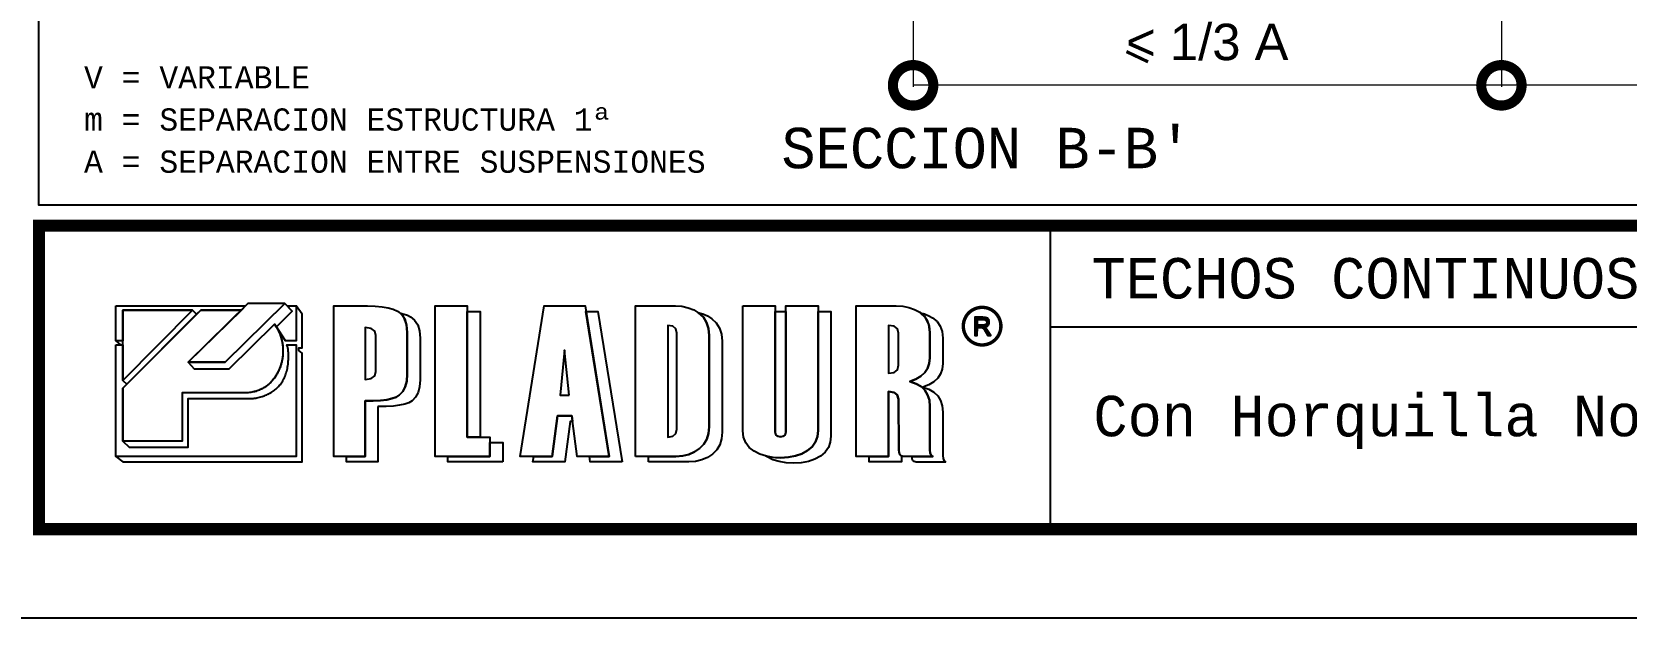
# Model space of a CAD drawing. Header units: millimetres. Extents: x 3383 to 4292, y 1469 to 1637.
# Drawn here: x 3481.316 to 3481.5132, y 1569.6091 to 1569.6815 of the extents above; entities that cross this region are included whole.
import ezdxf

# ---------------------------------------------------------------- set-up
doc = ezdxf.new("R2010")
doc.units = ezdxf.units.MM
doc.header["$LTSCALE"] = 0.0035
doc.layers.get('0').update_dxf_attribs({"lineweight": 5})
doc.layers.get('DEFPOINTS').update_dxf_attribs({"lineweight": 5})
doc.layers.add('AT_texto', color=7, linetype='Continuous', lineweight=5)
for name, color, linetype in [('COTAS', 1, 'Continuous'), ('LOGO_PLADUR', 7, 'Continuous'), ('MARCO', 7, 'Continuous'), ('REFFORMAT', 1, 'Continuous'), ('SELLO', 3, 'Continuous'), ('TEXTO', 2, 'Continuous')]:
    doc.layers.add(name, color=color, linetype=linetype)
doc.styles.get("Standard").update_dxf_attribs({"font": 'LUCON.TTF'})
doc.styles.add('STYLE2', font='ARIAL.TTF')
doc.dimstyles.get("Standard").update_dxf_attribs({"dimtxt": 0.18, "dimasz": 0.18, "dimexe": 0.18, "dimexo": 0.0625, "dimgap": 0.09, "dimtad": 0, "dimtih": 1, "dimtoh": 1, "dimzin": 0, "dimdsep": 46, "dimtxsty": 'Standard', "dimcen": 0.09, "dimadec": 0, "dimazin": 0, "dimtfac": 1, "dimtofl": 0, "dimtmove": 0, "dimatfit": 3, "dimfxl": 0, "dimtolj": 1, "dimtzin": 0, "dimarcsym": 0})

# ---------------------------------------------------------------- blocks, each defined once
blk = doc.blocks.new('_DOTSMALL')
at = {"color": 0, "linetype": 'ByBlock', "const_width": 0.5}
blk.add_lwpolyline([(-0.0625, 0, 1), (0.0625, 0, 1)], format="xyb", close=True, dxfattribs=at)
blk = doc.blocks.new('*D48')
at = {"color": 1, "linetype": 'ByBlock'}
for p, q in [((1247.4, -136.57), (1247.4, -157.2)), ((1174.63, -139.26), (1174.63, -157.2)), ((1247.4, -157.02), (1174.63, -157.02))]:
    blk.add_line(p, q, dxfattribs=at)
at = {"layer": 'DEFPOINTS', "color": 0, "linetype": 'ByBlock'}
for p in [(1247.4, -134.57), (1174.63, -137.26), (1174.63, -157.02)]:
    blk.add_point(p, dxfattribs=at)
at = {"color": 1, "linetype": 'ByBlock', "xscale": 10, "yscale": 10, "zscale": 10, "rotation": 180}
blk.add_blockref('_DOTSMALL', (1174.63, -157.02), dxfattribs=at)
at = {"color": 1, "linetype": 'ByBlock', "xscale": 10, "yscale": 10, "zscale": 10}
blk.add_blockref('_DOTSMALL', (1247.4, -157.02), dxfattribs=at)
at = {"color": 1, "linetype": 'ByBlock', "insert": (1211.02, -151.69), "char_height": 4.5, "attachment_point": 5, "style": 'STYLE2'}
blk.add_mtext('\\A1;< 1/3 A', dxfattribs=at)
blk = doc.blocks.new('*D49')
at = {"color": 1, "linetype": 'ByBlock'}
for p, q in [((1247.4, -136.57), (1247.4, -157.2)), ((1447.4, -147.46), (1447.4, -157.2)), ((1447.4, -157.02), (1247.4, -157.02))]:
    blk.add_line(p, q, dxfattribs=at)
at = {"layer": 'DEFPOINTS', "color": 0, "linetype": 'ByBlock'}
for p in [(1247.4, -134.57), (1447.4, -145.46), (1247.4, -157.02)]:
    blk.add_point(p, dxfattribs=at)
at = {"color": 1, "linetype": 'ByBlock', "xscale": 10, "yscale": 10, "zscale": 10, "rotation": 180}
blk.add_blockref('_DOTSMALL', (1247.4, -157.02), dxfattribs=at)
at = {"color": 1, "linetype": 'ByBlock', "xscale": 10, "yscale": 10, "zscale": 10}
blk.add_blockref('_DOTSMALL', (1447.4, -157.02), dxfattribs=at)
at = {"color": 1, "linetype": 'ByBlock', "insert": (1347.4, -151.77), "char_height": 4.5, "attachment_point": 5, "style": 'STYLE2'}
blk.add_mtext('\\A1;A', dxfattribs=at)
blk = doc.blocks.new('A$C11FA44B9')
at = {"layer": 'LOGO_PLADUR', "linetype": 'Continuous'}
h = blk.add_hatch(color=256, dxfattribs=at)
h.paths.add_polyline_path([(149.74, 62.73), (149.88, 62.57), (150.02, 62.38), (150.37, 61.82), (150.74, 61.82), (150.35, 62.43), (150.28, 62.54), (150.19, 62.64), (150.11, 62.72), (150.05, 62.77), (149.93, 62.83), (149.95, 62.84), (150.1, 62.87), (150.22, 62.91), (150.32, 62.97), (150.41, 63.04), (150.44, 63.09), (150.51, 63.19), (150.55, 63.31), (150.56, 63.44), (150.55, 63.54), (150.52, 63.66), (150.47, 63.78), (150.42, 63.84), (150.33, 63.93), (150.22, 63.99), (150.17, 64), (150.06, 64.03), (149.92, 64.04), (149.77, 64.05), (148.78, 64.05), (148.78, 61.82), (149.07, 61.82), (149.08, 62.81), (149.56, 62.81)])
h.paths.add_polyline_path([(149.08, 63.07), (149.08, 63.8), (149.98, 63.8), (150.22, 63.65), (150.26, 63.4), (150.18, 63.19), (150.01, 63.1), (149.86, 63.07), (149.71, 63.07)], flags=16)
at = {"layer": 'COTAS', "const_width": 0.4, "flags": 128}
blk.add_lwpolyline([(170.2, 95.63), (167.52, 96.9)], dxfattribs=at)
at = {"layer": 'LOGO_PLADUR', "linetype": 'Continuous'}
for points in [[(42.51, 46.86), (43.38, 46.17), (65.58, 46.17), (65.58, 59.61), (65.14, 59.96), (65.14, 60.3), (65.58, 60.3), (65.58, 64.44), (64.82, 65.46), (64.82, 61.16), (63.49, 61.16), (62.39, 62.89), (62.13, 63.19), (62.28, 63), (62.45, 62.73), (62.52, 62.61), (62.59, 62.48), (62.65, 62.36), (62.71, 62.23), (62.76, 62.1), (62.82, 61.96), (62.87, 61.83), (62.91, 61.69), (62.95, 61.56), (62.99, 61.42), (63.03, 61.28), (63.06, 61.14), (63.08, 61), (63.11, 60.85), (63.13, 60.71), (63.15, 60.57), (63.16, 60.42), (63.17, 60.28), (63.18, 60.13), (63.18, 59.99), (63.18, 59.84), (63.18, 59.7), (63.17, 59.55), (63.16, 59.41), (63.15, 59.26), (63.13, 59.12), (63.11, 58.97), (63.08, 58.83), (63.06, 58.69), (63.03, 58.55), (62.99, 58.41), (62.95, 58.27), (62.91, 58.13), (62.87, 57.99), (62.82, 57.85), (62.77, 57.72), (62.71, 57.59), (62.66, 57.45), (62.6, 57.32), (62.53, 57.2), (62.46, 57.07), (62.39, 56.95), (62.32, 56.83), (62.24, 56.71), (62.16, 56.59), (62.07, 56.47), (61.98, 56.36), (61.89, 56.25), (61.8, 56.15), (61.7, 56.04), (61.6, 55.94), (61.49, 55.85), (61.38, 55.75), (61.27, 55.66), (61.16, 55.57), (61.04, 55.49), (60.92, 55.41), (60.79, 55.33), (60.67, 55.26), (60.54, 55.19), (60.4, 55.13), (60.26, 55.06), (60.12, 55.01), (59.98, 54.96), (59.83, 54.91), (59.68, 54.87), (59.53, 54.83), (59.37, 54.79), (59.21, 54.76), (59.05, 54.74), (58.88, 54.72), (58.71, 54.71), (58.54, 54.7), (58.36, 54.7), (58.36, 54.7), (50.7, 54.7), (50.7, 48.76), (43.38, 48.76), (44.15, 47.98), (51.47, 47.98), (51.47, 54.01), (59.31, 54.01), (59.48, 54.03), (59.64, 54.05), (59.81, 54.07), (59.97, 54.1), (60.13, 54.14), (60.29, 54.17), (60.44, 54.21), (60.6, 54.26), (60.75, 54.31), (60.89, 54.36), (61.04, 54.41), (61.18, 54.47), (61.32, 54.54), (61.45, 54.61), (61.58, 54.68), (61.71, 54.75), (61.84, 54.83), (61.96, 54.92), (62.08, 55), (62.19, 55.09), (62.31, 55.19), (62.42, 55.29), (62.52, 55.39), (62.62, 55.5), (62.72, 55.61), (62.82, 55.72), (62.91, 55.84), (62.99, 55.96), (63.08, 56.09), (63.16, 56.22), (63.23, 56.35), (63.3, 56.49), (63.37, 56.63), (63.44, 56.78), (63.5, 56.93), (63.55, 57.08), (63.6, 57.24), (63.65, 57.4), (63.69, 57.56), (63.73, 57.73), (63.76, 57.91), (63.79, 58.08), (63.82, 58.27), (63.84, 58.45), (63.85, 58.64), (63.87, 58.83), (63.87, 59.03), (63.87, 59.23), (63.87, 59.43), (63.87, 59.43), (63.86, 59.67), (63.84, 59.88), (63.81, 60.08), (63.77, 60.27), (63.73, 60.46), (63.66, 60.64), (64.82, 60.64), (64.82, 46.86), (42.51, 46.86)], [(42.51, 65.46), (58.57, 65.46), (58.05, 64.94), (53.02, 64.94), (52.51, 64.44), (51.99, 64.94), (51.99, 64.94), (51.99, 64.94), (43.38, 64.94), (43.38, 61.16), (42.51, 61.16), (42.51, 65.46)], [(51.47, 58.49), (56.03, 58.49), (63.43, 65.74), (58.85, 65.74), (51.47, 58.49)], [(52.21, 57.7), (56.53, 57.7), (62.13, 63.19), (62.39, 62.89), (64.34, 64.83), (63.43, 65.74), (56.03, 58.49), (51.47, 58.49), (52.21, 57.7)], [(63.71, 65.46), (64.82, 65.46), (64.82, 61.16), (63.49, 61.16), (62.39, 62.89), (64.34, 64.83), (63.71, 65.46)], [(73.35, 53.71), (73.35, 46.86), (69.47, 46.86), (69.47, 65.46), (73.65, 65.46), (74.6, 65.44), (75.44, 65.36), (76.18, 65.23), (76.82, 65.05), (77.35, 64.82), (77.88, 64.41), (78.26, 63.83), (78.48, 63.08), (78.56, 62.17), (78.56, 57.01), (78.5, 56.16), (78.31, 55.44), (78, 54.87), (77.57, 54.42), (77.18, 54.19), (76.66, 54), (76.02, 53.86), (75.26, 53.77), (74.36, 53.72), (73.35, 53.71)], [(88.79, 46.86), (82, 46.86), (82, 65.46), (85.98, 65.46), (85.98, 49.25), (88.79, 49.25), (88.79, 46.86)], [(103.54, 46.86), (99.59, 46.86), (98.92, 51.86), (97.14, 51.86), (96.47, 46.86), (92.52, 46.86), (95.5, 65.46), (100.55, 65.46), (103.54, 46.86)], [(106.8, 46.86), (106.8, 65.46), (111.76, 65.46), (112.54, 65.41), (113.29, 65.24), (113.99, 64.96), (114.64, 64.56), (115.2, 64.05), (115.59, 63.42), (115.83, 62.66), (115.91, 61.79), (115.91, 50.53), (115.83, 49.71), (115.61, 48.99), (115.24, 48.36), (114.72, 47.83), (114.1, 47.41), (113.4, 47.1), (112.63, 46.92), (111.78, 46.86), (106.8, 46.86)], [(120.08, 65.46), (124.07, 65.46), (124.07, 49.85), (124.14, 49.54), (124.36, 49.35), (124.74, 49.29), (125.1, 49.35), (125.32, 49.54), (125.39, 49.85), (125.39, 65.46), (129.38, 65.46), (129.38, 50.07), (129.3, 49.31), (129.05, 48.64), (128.64, 48.06), (128.07, 47.57), (127.38, 47.19), (126.59, 46.91), (125.71, 46.75), (124.74, 46.69), (123.83, 46.74), (122.98, 46.89), (122.19, 47.14), (121.46, 47.49), (120.86, 47.94), (120.43, 48.52), (120.17, 49.22), (120.08, 50.04), (120.08, 65.46)], [(143.57, 46.83), (139.91, 46.83), (139.64, 46.92), (139.45, 47.15), (139.38, 47.69), (139.32, 53.93), (139.18, 54.46), (138.77, 54.77), (138.09, 54.88), (138.09, 46.86), (134.1, 46.86), (134.1, 65.46), (139.02, 65.46), (139.84, 65.41), (140.6, 65.26), (141.3, 65.02), (141.95, 64.67), (142.5, 64.22), (142.89, 63.65), (143.12, 62.97), (143.2, 62.17), (143.2, 59.03), (143.13, 58.34), (142.92, 57.74), (142.58, 57.21), (142.1, 56.76), (141.48, 56.39), (140.73, 56.1), (141.49, 55.84), (142.11, 55.49), (142.59, 55.03), (142.93, 54.46), (143.14, 53.8), (143.21, 53.02), (143.22, 47.69), (143.26, 47.25), (143.37, 47.03), (143.57, 46.83)], [(43.38, 56.26), (43.38, 64.94), (51.99, 64.94), (43.38, 56.26)], [(43.38, 56.26), (43.86, 55.78), (52.51, 64.44), (51.99, 64.94), (43.38, 56.26)], [(43.38, 55.3), (53.02, 64.94), (58.05, 64.94), (51.47, 58.49), (52.21, 57.7), (56.53, 57.7), (62.13, 63.19), (62.21, 63.1), (62.29, 62.98), (62.37, 62.86), (62.44, 62.74), (62.51, 62.62), (62.58, 62.5), (62.64, 62.37), (62.7, 62.25), (62.75, 62.12), (62.81, 61.99), (62.86, 61.85), (62.9, 61.72), (62.94, 61.59), (62.98, 61.45), (63.02, 61.31), (63.05, 61.17), (63.08, 61.03), (63.1, 60.89), (63.12, 60.75), (63.14, 60.61), (63.16, 60.47), (63.17, 60.32), (63.18, 60.18), (63.18, 60.04), (63.18, 59.89), (63.18, 59.75), (63.17, 59.61), (63.16, 59.46), (63.15, 59.32), (63.14, 59.18), (63.12, 59.04), (63.1, 58.89), (63.07, 58.75), (63.04, 58.61), (63.01, 58.47), (62.97, 58.33), (62.93, 58.2), (62.89, 58.06), (62.85, 57.92), (62.8, 57.79), (62.74, 57.66), (62.69, 57.53), (62.63, 57.4), (62.57, 57.27), (62.5, 57.15), (62.43, 57.02), (62.36, 56.9), (62.29, 56.78), (62.21, 56.66), (62.13, 56.55), (62.04, 56.44), (61.95, 56.33), (61.86, 56.22), (61.77, 56.12), (61.67, 56.01), (61.57, 55.92), (61.46, 55.82), (61.36, 55.73), (61.25, 55.64), (61.13, 55.55), (61.01, 55.47), (60.89, 55.39), (60.77, 55.32), (60.64, 55.25), (60.51, 55.18), (60.38, 55.12), (60.24, 55.06), (60.1, 55), (59.96, 54.95), (59.81, 54.9), (59.67, 54.86), (59.51, 54.82), (59.36, 54.79), (59.2, 54.76), (59.04, 54.74), (58.87, 54.72), (58.7, 54.71), (58.53, 54.7), (58.36, 54.7), (58.36, 54.7), (50.7, 54.7), (50.7, 48.76), (43.38, 48.76), (43.38, 55.3)], [(74.94, 53.03), (74.94, 46.18), (71.06, 46.18), (71.06, 46.86), (73.35, 46.86), (73.35, 53.71), (74.36, 53.72), (75.26, 53.77), (76.02, 53.86), (76.66, 54), (77.18, 54.19), (77.57, 54.42), (77.57, 54.42), (78, 54.87), (78.31, 55.44), (78.5, 56.16), (78.56, 57.01), (78.56, 62.17), (78.47, 63.17), (78.19, 63.97), (77.73, 64.55), (78.18, 64.44), (78.59, 64.3), (78.95, 64.13), (79.47, 63.72), (79.85, 63.14), (80.08, 62.4), (80.15, 61.48), (80.15, 56.32), (80.09, 55.47), (79.91, 54.76), (79.6, 54.18), (79.17, 53.74), (78.77, 53.5), (78.26, 53.32), (77.62, 53.18), (76.85, 53.08), (75.96, 53.03), (74.94, 53.03)], [(85.98, 64.78), (87.58, 64.78), (87.58, 49.25), (85.98, 49.25), (85.98, 64.78)], [(105.13, 46.18), (101.19, 46.18), (101.1, 46.86), (103.54, 46.86), (100.66, 64.78), (102.15, 64.78), (105.13, 46.18)], [(108.39, 46.18), (108.39, 46.86), (111.78, 46.86), (112.63, 46.92), (113.4, 47.1), (114.1, 47.41), (114.72, 47.83), (115.24, 48.36), (115.61, 48.99), (115.83, 49.71), (115.91, 50.53), (115.91, 61.79), (115.83, 62.66), (115.59, 63.42), (115.2, 64.05), (114.64, 64.56), (114.6, 64.59), (114.55, 64.62), (114.51, 64.65), (115.12, 64.47), (115.69, 64.22), (116.24, 63.88), (116.79, 63.37), (117.19, 62.73), (117.42, 61.98), (117.5, 61.11), (117.5, 49.85), (117.43, 49.03), (117.21, 48.3), (116.84, 47.68), (116.32, 47.14), (115.69, 46.72), (114.99, 46.42), (114.22, 46.24), (113.38, 46.18), (108.39, 46.18)], [(129.38, 64.78), (130.97, 64.78), (130.97, 49.38), (130.89, 48.62), (130.65, 47.95), (130.24, 47.38), (129.67, 46.89), (128.97, 46.5), (128.18, 46.23), (127.3, 46.06), (126.33, 46.01), (125.42, 46.06), (124.57, 46.21), (123.78, 46.45), (123.06, 46.8), (123, 46.84), (122.93, 46.88), (122.87, 46.92), (123.46, 46.79), (124.09, 46.72), (124.74, 46.69), (125.71, 46.75), (126.59, 46.91), (127.38, 47.19), (128.07, 47.57), (128.64, 48.06), (129.05, 48.64), (129.3, 49.31), (129.38, 50.07), (129.38, 64.78)], [(124.07, 64.78), (125.39, 64.78), (125.39, 49.85), (125.32, 49.54), (125.1, 49.35), (124.74, 49.29), (124.36, 49.35), (124.14, 49.54), (124.07, 49.85), (124.07, 64.78)], [(145.17, 46.15), (141.5, 46.15), (141.25, 46.23), (141.07, 46.41), (140.98, 46.83), (143.57, 46.83), (143.37, 47.03), (143.26, 47.25), (143.22, 47.69), (143.21, 53.02), (143.14, 53.8), (142.93, 54.46), (142.59, 55.03), (142.11, 55.49), (141.49, 55.84), (140.73, 56.1), (141.48, 56.39), (142.1, 56.76), (142.58, 57.21), (142.92, 57.74), (143.13, 58.34), (143.2, 59.03), (143.2, 62.17), (143.07, 63.18), (142.67, 64), (142.02, 64.62), (142.56, 64.47), (143.07, 64.25), (143.54, 63.99), (144.09, 63.53), (144.48, 62.96), (144.71, 62.28), (144.79, 61.48), (144.79, 58.34), (144.72, 57.66), (144.52, 57.06), (144.17, 56.53), (143.69, 56.08), (143.08, 55.71), (142.32, 55.41), (143.08, 55.16), (143.7, 54.81), (144.18, 54.35), (144.53, 53.78), (144.74, 53.11), (144.81, 52.34), (144.81, 47.01), (144.85, 46.57), (144.97, 46.35), (145.17, 46.15)], [(42.51, 61.16), (43.08, 60.64), (43.38, 60.64), (43.38, 61.16), (42.51, 61.16)], [(74.68, 57.35), (74.68, 61.82), (74.53, 62.36), (74.09, 62.69), (73.35, 62.81), (73.35, 56.37), (74.09, 56.48), (74.53, 56.81), (74.68, 57.35)], [(111.9, 50.24), (111.9, 62.09), (111.77, 62.63), (111.4, 62.95), (110.79, 63.06), (110.79, 49.25), (111.4, 49.36), (111.77, 49.69), (111.9, 50.24)], [(139.32, 58.12), (139.32, 62.09), (139.19, 62.63), (138.77, 62.95), (138.09, 63.06), (138.09, 57.13), (138.77, 57.24), (139.19, 57.57), (139.32, 58.12)], [(42.51, 60.64), (43.38, 60.64), (43.38, 56.26), (43.38, 56.26), (43.38, 56.26), (43.86, 55.78), (43.38, 55.3), (43.38, 48.76), (44.15, 47.98), (51.47, 47.98), (51.47, 54.01), (59.31, 54.01), (59.48, 54.03), (59.64, 54.05), (59.81, 54.07), (59.97, 54.1), (60.13, 54.14), (60.29, 54.17), (60.44, 54.21), (60.6, 54.26), (60.75, 54.31), (60.89, 54.36), (61.04, 54.41), (61.18, 54.47), (61.32, 54.54), (61.45, 54.61), (61.58, 54.68), (61.71, 54.75), (61.84, 54.83), (61.96, 54.92), (62.08, 55), (62.19, 55.09), (62.31, 55.19), (62.42, 55.29), (62.52, 55.39), (62.62, 55.5), (62.72, 55.61), (62.82, 55.72), (62.91, 55.84), (62.99, 55.96), (63.08, 56.09), (63.16, 56.22), (63.23, 56.35), (63.3, 56.49), (63.37, 56.63), (63.44, 56.78), (63.5, 56.93), (63.55, 57.08), (63.6, 57.24), (63.65, 57.4), (63.69, 57.56), (63.73, 57.73), (63.76, 57.91), (63.79, 58.08), (63.82, 58.27), (63.84, 58.45), (63.85, 58.64), (63.87, 58.83), (63.87, 59.03), (63.87, 59.23), (63.87, 59.43), (63.87, 59.43), (63.86, 59.67), (63.84, 59.88), (63.81, 60.08), (63.77, 60.27), (63.73, 60.46), (63.66, 60.64), (64.82, 60.64), (64.82, 46.86), (42.51, 46.86), (42.51, 60.64)], [(98.59, 54.44), (98.02, 59.99), (97.48, 54.44), (98.59, 54.44)], [(139.68, 46.9), (139.68, 46.18), (135.69, 46.18), (135.69, 46.86), (138.09, 46.86), (138.09, 54.88), (138.77, 54.77), (139.18, 54.46), (139.32, 53.93), (139.38, 47.69), (139.42, 47.25), (139.52, 47.02), (139.68, 46.9)], [(99.01, 51.17), (98.73, 51.17), (98.06, 46.18), (94.11, 46.18), (94.22, 46.86), (96.47, 46.86), (97.14, 51.86), (98.92, 51.86), (99.01, 51.17)], [(90.39, 46.18), (83.59, 46.18), (83.59, 46.86), (88.79, 46.86), (88.79, 48.56), (90.39, 48.56), (90.39, 46.18)]]:
    blk.add_lwpolyline(points, dxfattribs=at)
at = {"layer": 'LOGO_PLADUR', "linetype": 'Continuous', "const_width": 0.423}
blk.add_lwpolyline([(147.34, 62.96, 1), (151.99, 62.96, 1)], format="xyb", close=True, dxfattribs=at)
at = {"layer": 'LOGO_PLADUR', "linetype": 'Continuous'}
for points in [[(150.32, 62.97), (150.41, 63.04), (150.44, 63.09), (150.51, 63.19), (150.55, 63.31), (150.56, 63.44), (150.55, 63.54), (150.52, 63.66), (150.47, 63.78), (150.42, 63.84), (150.33, 63.93), (150.22, 63.99), (150.17, 64), (150.06, 64.03), (149.92, 64.04), (149.77, 64.05), (148.78, 64.05), (148.78, 61.82), (149.07, 61.82), (149.08, 62.81), (149.42, 62.81), (149.46, 62.81), (149.58, 62.8), (149.6, 62.79), (149.72, 62.74), (149.77, 62.7), (149.86, 62.59), (149.92, 62.52), (149.99, 62.41), (150.08, 62.29), (150.37, 61.82), (150.74, 61.82), (150.35, 62.43), (150.28, 62.54), (150.19, 62.64), (150.11, 62.72), (150.05, 62.77), (149.93, 62.83), (149.95, 62.84), (150.1, 62.87), (150.22, 62.91)], [(149.08, 63.07), (149.08, 63.8), (149.78, 63.8), (149.78, 63.8), (149.93, 63.79), (150.05, 63.76), (150.14, 63.7), (150.17, 63.67), (150.23, 63.57), (150.25, 63.44), (150.25, 63.36), (150.2, 63.24), (150.14, 63.17), (150.02, 63.11), (149.98, 63.09), (149.86, 63.07), (149.71, 63.07)]]:
    blk.add_lwpolyline(points, close=True, dxfattribs=at)
at = {"layer": 'LOGO_PLADUR', "linetype": 'Continuous', "const_width": 0.0508}
blk.add_lwpolyline([(62.96, 61.52), (62.96, 61.52), (62.96, 61.52), (62.96, 61.52), (62.96, 61.52), (62.96, 61.52), (62.96, 61.52)], dxfattribs=at)
at = {"layer": 'MARCO', "flags": 128}
blk.add_lwpolyline([(583, 406.87), (583, 77.92), (33, 77.92), (33, 406.87)], close=True, dxfattribs=at)
at = {"layer": 'REFFORMAT'}
blk.add_lwpolyline([(594, 446.87), (594, 26.87), (0, 26.87), (0, 446.87)], close=True, dxfattribs=at)
at = {"layer": 'SELLO'}
for p, q in [((158.08, 75.37), (158.08, 37.87)), ((158.08, 62.87), (583, 62.87))]:
    blk.add_line(p, q, dxfattribs=at)
at = {"layer": 'SELLO', "const_width": 1.5, "flags": 128}
blk.add_lwpolyline([(33, 37.87), (583, 37.87), (583, 75.37), (33, 75.37)], close=True, dxfattribs=at)
at = {"layer": 'TEXTO'}
for s, height, p in [('V = VARIABLE', 2.75, (38.58, 92.34)), ('m = SEPARACION ESTRUCTURA 1ª', 2.75, (38.58, 87.13)), ("SECCION B-B'", 5, (124.84, 82.48)), ('A = SEPARACION ENTRE SUSPENSIONES', 2.75, (38.58, 81.92)), ('TECHOS CONTINUOS PLADUR . TECHOS PLADUR   T-47', 5, (163.19, 66.38)), ('Con Horquilla Normal. Secciones', 5, (163.43, 49.35))]:
    blk.add_text(s, height=height, dxfattribs=at).set_placement(p)
at = {"layer": 'COTAS'}
for base, p1, p2, text, picture, middle in [((141.13, 92.74), (213.9, 115.18), (141.13, 112.49), '< 1/3 A', '*D48', (177.51, 98.06)), ((213.9, 92.74), (413.9, 104.3), (213.9, 115.18), 'A', '*D49', (313.9, 97.99))]:
    dim = blk.add_linear_dim(base=base, p1=p1, p2=p2, text=text, dimstyle='Standard', override={"dimtxt": 4.5, "dimasz": 10, "dimexo": 2, "dimgap": 3, "dimtad": 1, "dimtih": 0, "dimtoh": 0, "dimdec": 1, "dimtxsty": 'STYLE2', "dimblk1": 'DOTSMALL', "dimblk2": 'DOTSMALL', "dimsah": 1, "dimclrd": 1, "dimclre": 1, "dimclrt": 1, "dimtmove": 2}, dxfattribs=at)
    dim.commit()
    dim.dimension.update_dxf_attribs({"geometry": picture, "text_midpoint": middle, "insert": (-1033.5, 249.75)})

msp = doc.modelspace()

# ---------------------------------------------------------------- block references
at = {"layer": 'AT_texto', "xscale": 0.001, "yscale": 0.001, "zscale": 0.001}
msp.add_blockref('A$C11FA44B9', (3481.28387, 1569.58218), dxfattribs=at)

doc.saveas('drawing.dxf')
